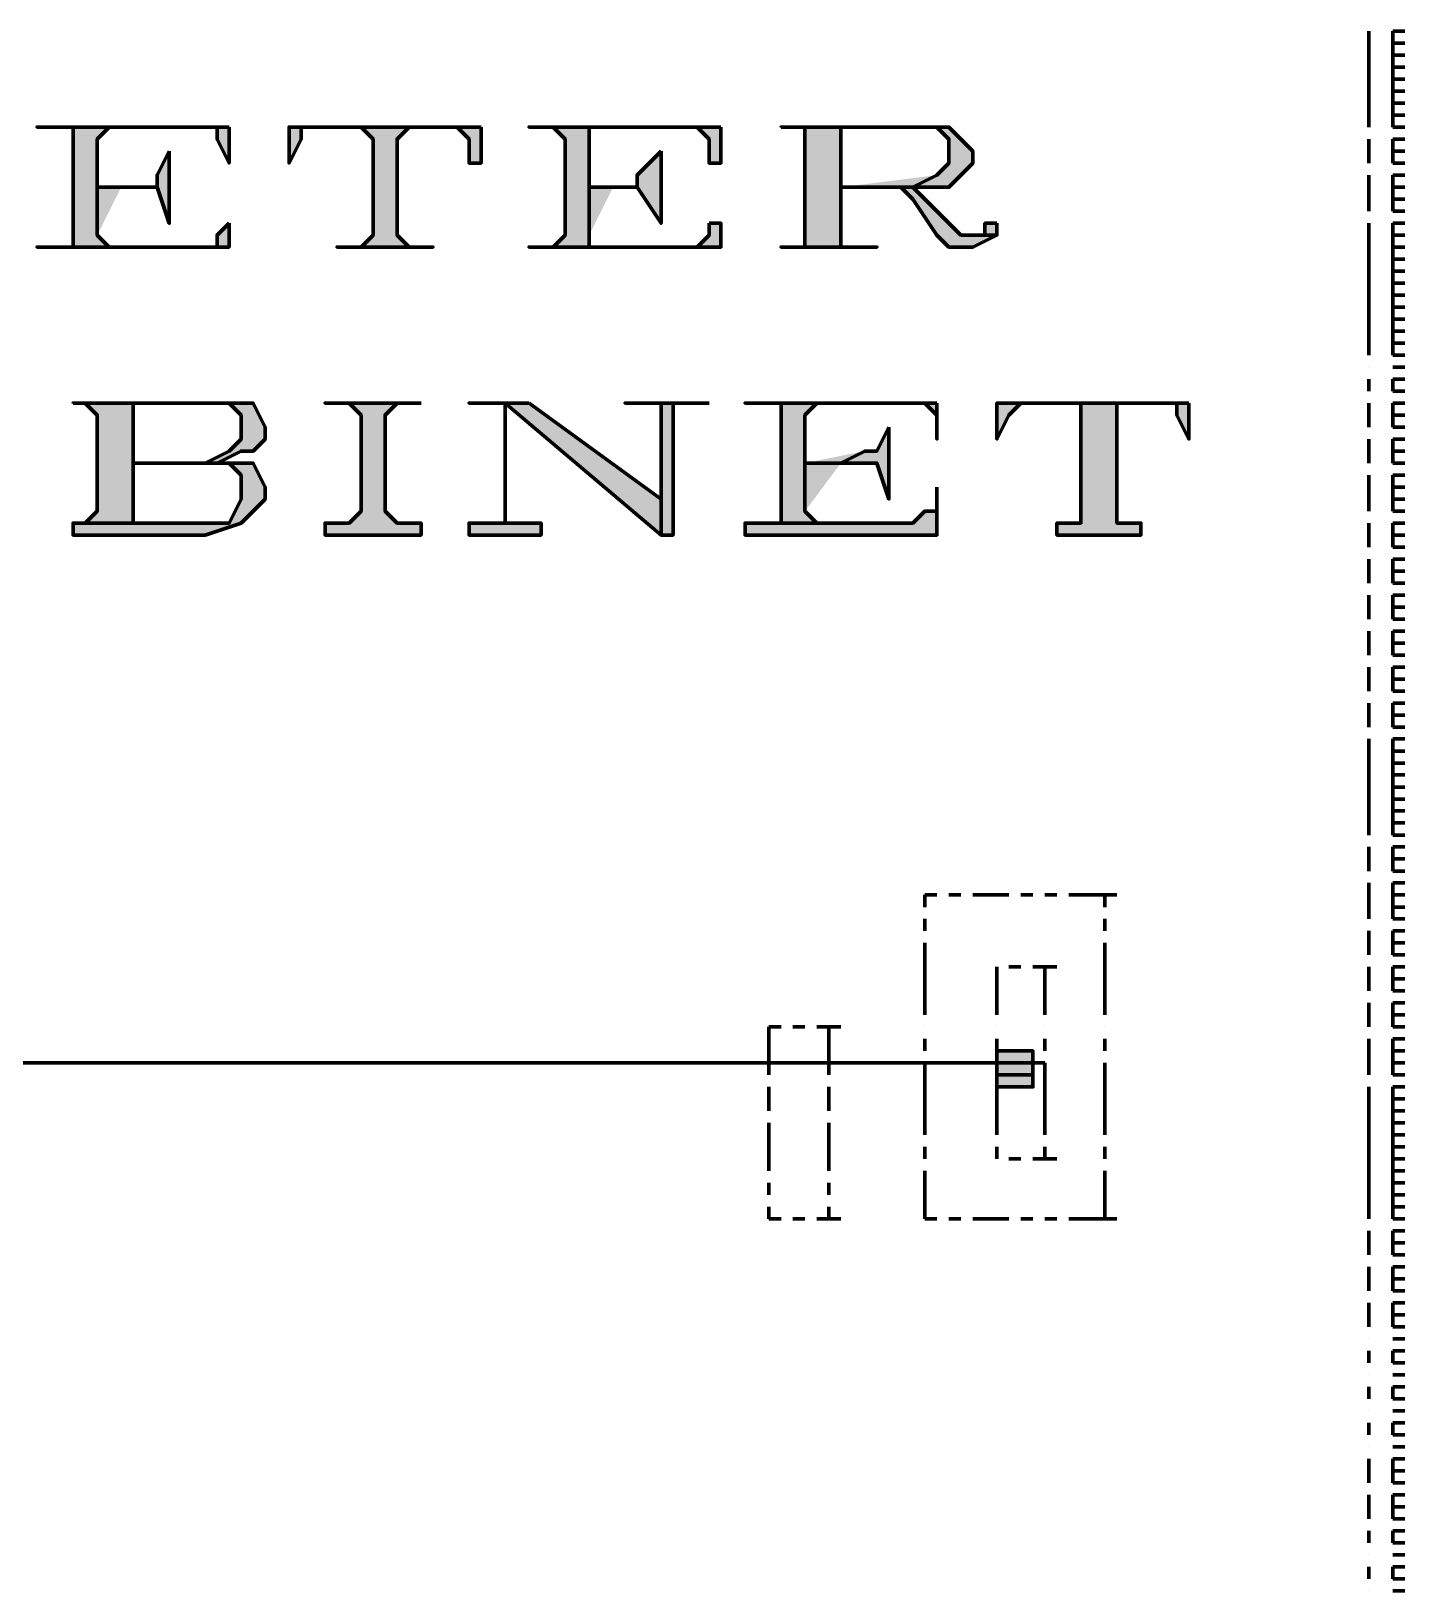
# Model space of a CAD drawing. Header units: inches. Extents: x 16 to 776, y 37 to 575.
# Drawn here: x 266.25 to 285.33, y 355.33 to 377 of the extents above; entities that cross this region are included whole.
import ezdxf

# ---------------------------------------------------------------- set-up
doc = ezdxf.new("R2010")
doc.units = ezdxf.units.IN
doc.header["$MEASUREMENT"] = 0
doc.layers.add('H', color=7, linetype='CONTINUOUS', lineweight=100)
doc.layers.add('P', color=250, linetype='CONTINUOUS', lineweight=100)

msp = doc.modelspace()

# ---------------------------------------------------------------- hatches: boundary and pattern name
at = {"layer": 'H', "linetype": 'Continuous'}
for points in [[(269, 375.667), (266.333, 375.667), (266.5, 375.667), (268.167, 375.667), (268.5, 375.667), (268.833, 375.667), (268.833, 375.5), (269, 375.167)], [(272.5, 375.667), (269.833, 375.667), (269.833, 375.167), (270, 375.5), (270, 375.667), (270.167, 375.667), (270.667, 375.667), (271.667, 375.667)], [(271.667, 375.667), (270.667, 375.667), (270.833, 375.667), (271, 375.5), (271, 374.167), (270.833, 374), (270.667, 374), (270.5, 374), (271.833, 374), (271.667, 374), (271.5, 374), (271.333, 374.167), (271.333, 375.5), (271.5, 375.667)], [(272.5, 375.667), (271.667, 375.667), (272, 375.667), (272.167, 375.667), (272.333, 375.5), (272.333, 375.167), (272.5, 375.167)], [(275.833, 375.667), (273.167, 375.667), (275, 375.667), (275.333, 375.667), (275.5, 375.667), (275.667, 375.5), (275.667, 375.167), (275.833, 375.167)], [(276.667, 375.667), (277, 375.667), (277, 375.5), (277, 374.167), (277, 374), (276.667, 374), (278, 374), (277.667, 374), (277.5, 374), (277.5, 374.167), (277.5, 374.833), (278, 374.833), (278.167, 374.833), (278.5, 374.833), (277.5, 374.833), (277.5, 375.5), (277.5, 375.667), (277.667, 375.667), (278.5, 375.667)], [(278.167, 374.833), (278, 374.833), (278.333, 374.833), (278.5, 374.667), (278.833, 374.167), (279, 374), (279.333, 374), (279.667, 374.167), (279.167, 374.167), (278.5, 374.833), (278.333, 374.833)], [(269, 374.333), (268.833, 374.167), (268.833, 374), (268.5, 374), (268.167, 374), (267.5, 374), (266.5, 374), (266.333, 374), (269, 374)], [(275.667, 374.333), (275.667, 374.167), (275.5, 374), (275.333, 374), (275, 374), (274.333, 374), (273.167, 374), (275.833, 374), (275.833, 374.333)], [(279.667, 374.333), (279.5, 374.333), (279.5, 374.167), (279.333, 374.167), (279.167, 374.167), (279.667, 374.167)], [(266.833, 371.833), (267, 371.833), (267.167, 371.667), (267.167, 370.333), (267, 370.167), (266.833, 370.167), (267.833, 370.167), (267.667, 370.167), (267.667, 370.333), (267.667, 371), (268.667, 371), (268.833, 371), (267.667, 371), (267.667, 371.667), (267.667, 371.833), (267.833, 371.833), (268.667, 371.833)], [(268.667, 371.833), (269, 371.833), (269.167, 371.667), (269.167, 371.333), (269, 371.167), (268.667, 371), (267.667, 371), (268.833, 371), (269.167, 371.167), (269.333, 371.167), (269.5, 371.333), (269.5, 371.5), (269.333, 371.833), (269.167, 371.833)], [(271.667, 371.833), (270.333, 371.833), (270.5, 371.833), (270.667, 371.833), (270.833, 371.667), (270.833, 370.333), (270.667, 370.167), (270.5, 370.167), (270.333, 370.167), (270.333, 370), (271.667, 370), (271.667, 370.167), (271.5, 370.167), (271.333, 370.167), (271.167, 370.333), (271.167, 371.667), (271.333, 371.833), (271.5, 371.833)], [(273.167, 371.833), (272.333, 371.833), (272.5, 371.833), (272.833, 371.833), (275, 370), (275, 370.5)], [(275.667, 371.833), (274.5, 371.833), (274.833, 371.833), (275, 371.833), (275, 370.5), (275, 370), (275.167, 370), (275.167, 371.833), (275.333, 371.833)], [(278.833, 371.833), (276.167, 371.833), (276.5, 371.833), (278, 371.833), (278.5, 371.833), (278.667, 371.833), (278.833, 371.667), (278.833, 371.333)], [(282.333, 371.833), (279.667, 371.833), (279.667, 371.333), (279.833, 371.667), (280, 371.833), (280.5, 371.833), (281.5, 371.833)], [(281.5, 371.833), (280.5, 371.833), (280.833, 371.833), (280.833, 371.667), (280.833, 370.333), (280.833, 370.167), (280.5, 370.167), (280.5, 370), (281.667, 370), (281.667, 370.167), (281.5, 370.167), (281.333, 370.167), (281.333, 370.333), (281.333, 371.667), (281.333, 371.833)], [(282.333, 371.833), (281.5, 371.833), (282, 371.833), (282.167, 371.833), (282.167, 371.667), (282.333, 371.333)], [(268.833, 371), (268.667, 371), (269, 371), (269.167, 370.833), (269.167, 370.5), (269, 370.167), (268.667, 370.167), (267.833, 370.167), (266.833, 370.167), (266.833, 370), (268.667, 370), (269.167, 370.167), (269.333, 370.333), (269.5, 370.5), (269.5, 370.667), (269.333, 371), (269.167, 371)], [(278.833, 370.667), (278.833, 370.333), (278.667, 370.333), (278.5, 370.167), (278, 370.167), (277.5, 370.167), (276.5, 370.167), (276.167, 370.167), (276.167, 370), (278.833, 370)], [(272.833, 370.167), (272.5, 370.167), (272.333, 370.167), (272.333, 370), (273.333, 370), (273.333, 370.167), (273.167, 370.167)], [(279.833, 362.833), (280, 362.833), (279.667, 362.833)], [(280, 362.833), (279.667, 362.833), (280.167, 362.833)], [(280.167, 362.833), (279.667, 362.833), (280.167, 362.667)], [(279.667, 362.833), (280.167, 362.667), (279.667, 362.667)], [(280.167, 362.667), (279.667, 362.667), (280.167, 362.5)], [(279.667, 362.667), (280.167, 362.5), (279.667, 362.5)], [(280.167, 362.5), (279.667, 362.5), (280.167, 362.333)], [(279.667, 362.5), (280.167, 362.333), (279.667, 362.333)], [(280.167, 362.333), (279.667, 362.333), (280, 362.333)], [(279.667, 362.333), (280, 362.333), (279.833, 362.333)]]:
    msp.add_hatch(color=0, dxfattribs=at).paths.add_polyline_path(points)
h = msp.add_hatch(color=0, dxfattribs=at)
edge = h.paths.add_edge_path()
edge.add_line((266.5, 375.667), (266.833, 375.667))
edge.add_line((266.833, 375.667), (266.833, 375.5))
edge.add_line((266.833, 375.5), (266.833, 374.167))
edge.add_line((266.833, 374.167), (266.833, 374))
edge.add_line((266.833, 374), (266.5, 374))
edge.add_line((266.5, 374), (267.5, 374))
edge.add_line((267.5, 374), (267.333, 374))
edge.add_line((267.333, 374), (267.167, 374.167))
edge.add_line((267.167, 374.167), (267.5, 374.833))
edge.add_line((267.5, 374.833), (267.167, 374.833))
edge.add_line((267.167, 374.833), (267.167, 375.5))
edge.add_line((267.167, 375.5), (267.333, 375.667))
edge.add_line((267.333, 375.667), (267.5, 375.667))
edge.add_line((267.5, 375.667), (268.167, 375.667))
h = msp.add_hatch(color=0, dxfattribs=at)
edge = h.paths.add_edge_path()
edge.add_line((273.167, 375.667), (273.5, 375.667))
edge.add_line((273.5, 375.667), (273.667, 375.5))
edge.add_line((273.667, 375.5), (273.667, 374.167))
edge.add_line((273.667, 374.167), (273.5, 374))
edge.add_line((273.5, 374), (273.167, 374))
edge.add_line((273.167, 374), (274.333, 374))
edge.add_line((274.333, 374), (274, 374))
edge.add_line((274, 374), (274, 374.167))
edge.add_line((274, 374.167), (274.333, 374.833))
edge.add_line((274.333, 374.833), (274, 374.833))
edge.add_line((274, 374.833), (274, 375.5))
edge.add_line((274, 375.5), (274, 375.667))
edge.add_line((274, 375.667), (274.333, 375.667))
edge.add_line((274.333, 375.667), (275, 375.667))
h = msp.add_hatch(color=0, dxfattribs=at)
edge = h.paths.add_edge_path()
edge.add_line((278.5, 375.667), (278.833, 375.667))
edge.add_line((278.833, 375.667), (279, 375.5))
edge.add_line((279, 375.5), (279, 375.167))
edge.add_line((279, 375.167), (278.833, 375))
edge.add_line((278.833, 375), (277.5, 374.833))
edge.add_line((277.5, 374.833), (278.5, 374.833))
edge.add_line((278.5, 374.833), (279, 374.833))
edge.add_line((279, 374.833), (279.167, 375))
edge.add_line((279.167, 375), (279.333, 375.167))
edge.add_line((279.333, 375.167), (279.333, 375.333))
edge.add_line((279.333, 375.333), (279.167, 375.5))
edge.add_line((279.167, 375.5), (279, 375.667))
h = msp.add_hatch(color=0, dxfattribs=at)
edge = h.paths.add_edge_path()
edge.add_line((268.167, 375.333), (268, 375))
edge.add_line((268, 375), (268, 374.833))
edge.add_line((268, 374.833), (267.167, 374.833))
edge.add_line((267.167, 374.833), (267.5, 374.833))
edge.add_line((267.5, 374.833), (268, 374.833))
edge.add_line((268, 374.833), (268.167, 374.333))
h = msp.add_hatch(color=0, dxfattribs=at)
edge = h.paths.add_edge_path()
edge.add_line((275, 375.333), (274.667, 375))
edge.add_line((274.667, 375), (274.667, 374.833))
edge.add_line((274.667, 374.833), (274, 374.833))
edge.add_line((274, 374.833), (274.333, 374.833))
edge.add_line((274.333, 374.833), (274.667, 374.833))
edge.add_line((274.667, 374.833), (275, 374.333))
h = msp.add_hatch(color=0, dxfattribs=at)
edge = h.paths.add_edge_path()
edge.add_line((276.5, 371.833), (276.667, 371.833))
edge.add_line((276.667, 371.833), (276.667, 371.667))
edge.add_line((276.667, 371.667), (276.667, 370.333))
edge.add_line((276.667, 370.333), (276.667, 370.167))
edge.add_line((276.667, 370.167), (276.5, 370.167))
edge.add_line((276.5, 370.167), (277.5, 370.167))
edge.add_line((277.5, 370.167), (277.167, 370.167))
edge.add_line((277.167, 370.167), (277, 370.333))
edge.add_line((277, 370.333), (277.5, 371))
edge.add_line((277.5, 371), (277, 371))
edge.add_line((277, 371), (277, 371.667))
edge.add_line((277, 371.667), (277.167, 371.833))
edge.add_line((277.167, 371.833), (277.5, 371.833))
edge.add_line((277.5, 371.833), (278, 371.833))
h = msp.add_hatch(color=0, dxfattribs=at)
edge = h.paths.add_edge_path()
edge.add_line((278.167, 371.5), (278, 371.167))
edge.add_line((278, 371.167), (277.833, 371.167))
edge.add_line((277.833, 371.167), (277, 371))
edge.add_line((277, 371), (277.5, 371))
edge.add_line((277.5, 371), (277.833, 371))
edge.add_line((277.833, 371), (278, 371))
edge.add_line((278, 371), (278.167, 370.5))

# ---------------------------------------------------------------- linework, layer by layer
at = {"layer": 'P', "color": 0, "linetype": 'Continuous'}
for points in [[(284.833, 377), (284.833, 377)], [(284.833, 377), (284.833, 377)], [(284.833, 377), (284.833, 377)], [(284.833, 377), (284.833, 376.833)], [(284.833, 376.833), (284.833, 376.833)], [(284.833, 376.833), (284.833, 376.667)], [(285.167, 377), (285.333, 377)], [(285.167, 377), (285.167, 377)], [(285.167, 377), (285.333, 377)], [(285.167, 377), (285.167, 376.833)], [(285.167, 376.833), (285.333, 376.833)], [(285.167, 376.833), (285.167, 376.667)], [(284.833, 376.667), (284.833, 376.667)], [(284.833, 376.667), (284.833, 376.5)], [(285.167, 376.667), (285.333, 376.667)], [(285.167, 376.667), (285.167, 376.5)], [(284.833, 376.5), (284.833, 376.5)], [(284.833, 376.5), (284.833, 376.5)], [(284.833, 376.5), (284.833, 376.333)], [(285.167, 376.5), (285.333, 376.5)], [(285.167, 376.5), (285.333, 376.5)], [(285.167, 376.5), (285.167, 376.333)], [(284.833, 376.333), (284.833, 376.333)], [(284.833, 376.333), (284.833, 376.167)], [(284.833, 376.167), (284.833, 376.167)], [(284.833, 376.167), (284.833, 376)], [(285.167, 376.333), (285.333, 376.333)], [(285.167, 376.333), (285.167, 376.167)], [(285.167, 376.167), (285.333, 376.167)], [(285.167, 376.167), (285.167, 376)], [(284.833, 376), (284.833, 376)], [(284.833, 376), (284.833, 376)], [(284.833, 376), (284.833, 375.833)], [(285.167, 376), (285.333, 376)], [(285.167, 376), (285.333, 376)], [(285.167, 376), (285.167, 375.833)], [(284.833, 375.833), (284.833, 375.833)], [(284.833, 375.833), (284.833, 375.667)], [(285.167, 375.833), (285.333, 375.833)], [(285.167, 375.833), (285.167, 375.667)], [(269, 375.667), (266.333, 375.667), (266.333, 375.667), (266.5, 375.667), (268.167, 375.667), (268.5, 375.667), (268.833, 375.667), (268.833, 375.5), (269, 375.167), (269, 375.167), (269, 375.667)], [(266.5, 375.667), (266.833, 375.667), (266.833, 375.5), (266.833, 374.167), (266.833, 374), (266.5, 374), (267.5, 374), (267.333, 374), (267.167, 374.167), (267.167, 374.833), (267.5, 374.833), (267.167, 374.833), (267.167, 375.5), (267.333, 375.667), (267.5, 375.667), (268.167, 375.667), (266.5, 375.667)], [(272.5, 375.667), (269.833, 375.667), (269.833, 375.167), (269.833, 375.167), (270, 375.5), (270, 375.667), (270.167, 375.667), (270.667, 375.667), (271.667, 375.667), (272.5, 375.667)], [(271.667, 375.667), (270.667, 375.667), (270.833, 375.667), (271, 375.5), (271, 374.167), (270.833, 374), (270.667, 374), (270.5, 374), (270.5, 374), (271.833, 374), (271.833, 374), (271.667, 374), (271.5, 374), (271.333, 374.167), (271.333, 375.5), (271.5, 375.667), (271.667, 375.667)], [(272.5, 375.667), (271.667, 375.667), (272, 375.667), (272.167, 375.667), (272.333, 375.5), (272.333, 375.167), (272.5, 375.167), (272.5, 375.667)], [(273.167, 375.667), (273.5, 375.667), (273.667, 375.5), (273.667, 374.167), (273.5, 374), (273.167, 374), (274.333, 374), (274, 374), (274, 374.167), (274, 374.833), (274.333, 374.833), (274, 374.833), (274, 375.5), (274, 375.667), (274.333, 375.667), (275, 375.667), (273.167, 375.667)], [(275.833, 375.667), (273.167, 375.667), (273.167, 375.667), (273.167, 375.667), (275, 375.667), (275.333, 375.667), (275.5, 375.667), (275.667, 375.5), (275.667, 375.167), (275.833, 375.167), (275.833, 375.667)], [(276.667, 375.667), (277, 375.667), (277, 375.5), (277, 374.167), (277, 374), (276.667, 374), (276.667, 374), (276.667, 374), (278, 374), (278, 374), (277.667, 374), (277.5, 374), (277.5, 374.167), (277.5, 374.833), (278, 374.833), (278.167, 374.833), (278.5, 374.833), (277.5, 374.833), (277.5, 375.5), (277.5, 375.667), (277.667, 375.667), (278.5, 375.667), (276.667, 375.667)], [(276.667, 375.667), (276.667, 375.667), (276.667, 375.667), (278.5, 375.667), (278.833, 375.667), (279, 375.5), (279, 375.167), (278.833, 375), (278.5, 374.833), (277.5, 374.833), (278.5, 374.833), (279, 374.833), (279.167, 375), (279.333, 375.167), (279.333, 375.333), (279.167, 375.5), (279, 375.667), (278.5, 375.667), (276.667, 375.667)], [(284.833, 375.667), (284.833, 375.667)], [(284.833, 375.667), (284.833, 375.667)], [(284.833, 375.667), (284.833, 375.667)], [(284.833, 375.5), (284.833, 375.5)], [(284.833, 375.5), (284.833, 375.333)], [(285.167, 375.667), (285.333, 375.667)], [(285.167, 375.667), (285.167, 375.667)], [(285.167, 375.667), (285.333, 375.667)], [(285.167, 375.5), (285.333, 375.5)], [(285.167, 375.5), (285.167, 375.333)], [(268.167, 375.333), (268, 375), (268, 374.833), (267.5, 374.833), (267.167, 374.833), (267.5, 374.833), (268, 374.833), (268, 374.833), (268.167, 374.333), (268.167, 375.333)], [(275, 375.333), (274.667, 375), (274.667, 374.833), (274.333, 374.833), (274, 374.833), (274.333, 374.833), (274.667, 374.833), (274.667, 374.833), (275, 374.333), (275, 375.333)], [(284.833, 375.333), (284.833, 375.333)], [(284.833, 375.333), (284.833, 375.167)], [(285.167, 375.333), (285.333, 375.333)], [(285.167, 375.333), (285.167, 375.167)], [(284.833, 375.167), (284.833, 375.167)], [(284.833, 375.167), (284.833, 375.167)], [(284.833, 375.167), (284.833, 375.167)], [(285.167, 375.167), (285.333, 375.167)], [(285.167, 375.167), (285.167, 375.167)], [(285.167, 375.167), (285.333, 375.167)], [(284.833, 375), (284.833, 375)], [(284.833, 375), (284.833, 374.833)], [(285.167, 375), (285.333, 375)], [(285.167, 375), (285.167, 374.833)], [(278.167, 374.833), (278, 374.833), (278.333, 374.833), (278.5, 374.667), (278.833, 374.167), (279, 374), (279.333, 374), (279.667, 374.167), (279.167, 374.167), (279.167, 374.167), (278.5, 374.833), (278.333, 374.833), (278.167, 374.833)], [(284.833, 374.833), (284.833, 374.833)], [(284.833, 374.833), (284.833, 374.833)], [(284.833, 374.833), (284.833, 374.833)], [(284.833, 374.833), (284.833, 374.667)], [(284.833, 374.667), (284.833, 374.667)], [(284.833, 374.667), (284.833, 374.5)], [(285.167, 374.833), (285.333, 374.833)], [(285.167, 374.833), (285.167, 374.833)], [(285.167, 374.833), (285.333, 374.833)], [(285.167, 374.833), (285.167, 374.667)], [(285.167, 374.667), (285.333, 374.667)], [(285.167, 374.667), (285.167, 374.5)], [(284.833, 374.5), (284.833, 374.5)], [(285.167, 374.5), (285.333, 374.5)], [(269, 374.333), (268.833, 374.167), (268.833, 374), (268.5, 374), (268.167, 374), (267.5, 374), (266.5, 374), (266.333, 374), (266.333, 374), (269, 374), (269, 374.333), (269, 374.333)], [(275.667, 374.333), (275.667, 374.167), (275.5, 374), (275.333, 374), (275, 374), (274.333, 374), (273.167, 374), (273.167, 374), (273.167, 374), (275.833, 374), (275.833, 374.333), (275.667, 374.333)], [(279.667, 374.333), (279.5, 374.333), (279.5, 374.167), (279.333, 374.167), (279.167, 374.167), (279.667, 374.167), (279.667, 374.333)], [(284.833, 374.333), (284.833, 374.333)], [(284.833, 374.333), (284.833, 374.333)], [(284.833, 374.333), (284.833, 374.333)], [(284.833, 374.333), (284.833, 374.167)], [(285.167, 374.333), (285.333, 374.333)], [(285.167, 374.333), (285.167, 374.333)], [(285.167, 374.333), (285.333, 374.333)], [(285.167, 374.333), (285.167, 374.167)], [(284.833, 374.167), (284.833, 374.167)], [(284.833, 374.167), (284.833, 374)], [(284.833, 374), (284.833, 374)], [(284.833, 374), (284.833, 374)], [(284.833, 374), (284.833, 373.833)], [(285.167, 374.167), (285.333, 374.167)], [(285.167, 374.167), (285.167, 374)], [(285.167, 374), (285.333, 374)], [(285.167, 374), (285.333, 374)], [(285.167, 374), (285.167, 373.833)], [(284.833, 373.833), (284.833, 373.833)], [(284.833, 373.833), (284.833, 373.667)], [(285.167, 373.833), (285.333, 373.833)], [(285.167, 373.833), (285.167, 373.667)], [(284.833, 373.667), (284.833, 373.667)], [(284.833, 373.667), (284.833, 373.5)], [(285.167, 373.667), (285.333, 373.667)], [(285.167, 373.667), (285.167, 373.5)], [(284.833, 373.5), (284.833, 373.5)], [(284.833, 373.5), (284.833, 373.5)], [(284.833, 373.5), (284.833, 373.333)], [(284.833, 373.333), (284.833, 373.333)], [(284.833, 373.333), (284.833, 373.167)], [(285.167, 373.5), (285.333, 373.5)], [(285.167, 373.5), (285.333, 373.5)], [(285.167, 373.5), (285.167, 373.333)], [(285.167, 373.333), (285.333, 373.333)], [(285.167, 373.333), (285.167, 373.167)], [(284.833, 373.167), (284.833, 373.167)], [(284.833, 373.167), (284.833, 373)], [(285.167, 373.167), (285.333, 373.167)], [(285.167, 373.167), (285.167, 373)], [(284.833, 373), (284.833, 373)], [(284.833, 373), (284.833, 373)], [(284.833, 373), (284.833, 372.833)], [(285.167, 373), (285.333, 373)], [(285.167, 373), (285.333, 373)], [(285.167, 373), (285.167, 372.833)], [(284.833, 372.833), (284.833, 372.833)], [(284.833, 372.833), (284.833, 372.667)], [(285.167, 372.833), (285.333, 372.833)], [(285.167, 372.833), (285.167, 372.667)], [(284.833, 372.667), (284.833, 372.667)], [(284.833, 372.667), (284.833, 372.667)], [(284.833, 372.667), (284.833, 372.667)], [(284.833, 372.667), (284.833, 372.5)], [(284.833, 372.5), (284.833, 372.5)], [(285.167, 372.667), (285.333, 372.667)], [(285.167, 372.667), (285.167, 372.667)], [(285.167, 372.667), (285.333, 372.667)], [(285.167, 372.667), (285.167, 372.5)], [(285.167, 372.5), (285.333, 372.5)], [(284.833, 372.333), (284.833, 372.333)], [(284.833, 372.333), (284.833, 372.333)], [(285.167, 372.333), (285.333, 372.333)], [(285.167, 372.333), (285.333, 372.333)], [(284.833, 372.167), (284.833, 372.167)], [(284.833, 372.167), (284.833, 372.167)], [(284.833, 372.167), (284.833, 372.167)], [(284.833, 372.167), (284.833, 372)], [(285.167, 372.167), (285.333, 372.167)], [(285.167, 372.167), (285.167, 372.167)], [(285.167, 372.167), (285.333, 372.167)], [(285.167, 372.167), (285.167, 372)], [(266.833, 371.833), (267, 371.833), (267.167, 371.667), (267.167, 370.333), (267, 370.167), (266.833, 370.167), (267.833, 370.167), (267.667, 370.167), (267.667, 370.333), (267.667, 371), (268.667, 371), (268.833, 371), (267.667, 371), (267.667, 371.667), (267.667, 371.833), (267.833, 371.833), (268.667, 371.833), (266.833, 371.833)], [(266.833, 371.833), (266.833, 371.833), (266.833, 371.833), (268.667, 371.833), (269, 371.833), (269.167, 371.667), (269.167, 371.333), (269, 371.167), (268.667, 371), (267.667, 371), (268.833, 371), (269.167, 371.167), (269.333, 371.167), (269.5, 371.333), (269.5, 371.5), (269.333, 371.833), (269.167, 371.833), (268.667, 371.833), (266.833, 371.833)], [(271.667, 371.833), (270.333, 371.833), (270.333, 371.833), (270.5, 371.833), (270.667, 371.833), (270.833, 371.667), (270.833, 370.333), (270.667, 370.167), (270.5, 370.167), (270.333, 370.167), (270.333, 370), (271.667, 370), (271.667, 370.167), (271.5, 370.167), (271.333, 370.167), (271.167, 370.333), (271.167, 371.667), (271.333, 371.833), (271.5, 371.833), (271.667, 371.833)], [(272.5, 371.833), (272.833, 371.833), (272.833, 370.167), (272.5, 370.167), (272.333, 370.167), (272.333, 370), (273.333, 370), (273.333, 370.167), (273.167, 370.167), (272.833, 370.167), (272.833, 371.833), (272.5, 371.833)], [(273.167, 371.833), (272.333, 371.833), (272.333, 371.833), (272.5, 371.833), (272.833, 371.833), (275, 370), (275, 370.5), (273.167, 371.833)], [(275.667, 371.833), (274.5, 371.833), (274.5, 371.833), (274.833, 371.833), (275, 371.833), (275, 370.5), (275, 370), (275.167, 370), (275.167, 371.833), (275.333, 371.833), (275.667, 371.833)], [(278.833, 371.833), (276.167, 371.833), (276.167, 371.833), (276.5, 371.833), (278, 371.833), (278.5, 371.833), (278.667, 371.833), (278.833, 371.667), (278.833, 371.333), (278.833, 371.333), (278.833, 371.833)], [(276.5, 371.833), (276.667, 371.833), (276.667, 371.667), (276.667, 370.333), (276.667, 370.167), (276.5, 370.167), (277.5, 370.167), (277.167, 370.167), (277, 370.333), (277, 371), (277.5, 371), (277, 371), (277, 371.667), (277.167, 371.833), (277.5, 371.833), (278, 371.833), (276.5, 371.833)], [(282.333, 371.833), (279.667, 371.833), (279.667, 371.333), (279.667, 371.333), (279.833, 371.667), (280, 371.833), (280, 371.833), (280.5, 371.833), (281.5, 371.833), (282.333, 371.833)], [(281.5, 371.833), (280.5, 371.833), (280.833, 371.833), (280.833, 371.667), (280.833, 370.333), (280.833, 370.167), (280.5, 370.167), (280.5, 370.167), (280.5, 370), (281.667, 370), (281.667, 370.167), (281.5, 370.167), (281.333, 370.167), (281.333, 370.333), (281.333, 371.667), (281.333, 371.833), (281.5, 371.833)], [(282.333, 371.833), (281.5, 371.833), (282, 371.833), (282.167, 371.833), (282.167, 371.667), (282.333, 371.333), (282.333, 371.333), (282.333, 371.833)], [(284.833, 372), (284.833, 372)], [(284.833, 371.833), (284.833, 371.833)], [(284.833, 371.833), (284.833, 371.833)], [(284.833, 371.833), (284.833, 371.833)], [(284.833, 371.833), (284.833, 371.667)], [(285.167, 372), (285.333, 372)], [(285.167, 371.833), (285.333, 371.833)], [(285.167, 371.833), (285.333, 371.833)], [(285.167, 371.833), (285.333, 371.833)], [(285.167, 371.833), (285.167, 371.667)], [(284.833, 371.667), (284.833, 371.667)], [(284.833, 371.667), (284.833, 371.5)], [(285.167, 371.667), (285.333, 371.667)], [(285.167, 371.667), (285.167, 371.5)], [(278.167, 371.5), (278, 371.167), (277.833, 371.167), (277.5, 371), (277, 371), (277.5, 371), (277.833, 371), (278, 371), (278.167, 370.5), (278.167, 371.5)], [(284.833, 371.5), (284.833, 371.5)], [(285.167, 371.5), (285.333, 371.5)], [(284.833, 371.333), (284.833, 371.333)], [(284.833, 371.333), (284.833, 371.333)], [(284.833, 371.333), (284.833, 371.333)], [(284.833, 371.333), (284.833, 371.167)], [(284.833, 371.167), (284.833, 371.167)], [(284.833, 371.167), (284.833, 371)], [(285.167, 371.333), (285.333, 371.333)], [(285.167, 371.333), (285.333, 371.333)], [(285.167, 371.333), (285.333, 371.333)], [(285.167, 371.333), (285.167, 371.167)], [(285.167, 371.167), (285.333, 371.167)], [(285.167, 371.167), (285.167, 371)], [(268.833, 371), (268.667, 371), (269, 371), (269.167, 370.833), (269.167, 370.5), (269, 370.167), (268.667, 370.167), (267.833, 370.167), (266.833, 370.167), (266.833, 370.167), (266.833, 370), (268.667, 370), (269.167, 370.167), (269.333, 370.333), (269.5, 370.5), (269.5, 370.667), (269.333, 371), (269.167, 371), (268.833, 371)], [(284.833, 371), (284.833, 371)], [(284.833, 371), (284.833, 371)], [(284.833, 371), (284.833, 371)], [(285.167, 371), (285.333, 371)], [(285.167, 371), (285.333, 371)], [(285.167, 371), (285.333, 371)], [(284.833, 370.833), (284.833, 370.833)], [(284.833, 370.833), (284.833, 370.667)], [(285.167, 370.833), (285.333, 370.833)], [(285.167, 370.833), (285.167, 370.667)], [(278.833, 370.667), (278.833, 370.333), (278.667, 370.333), (278.5, 370.167), (278, 370.167), (277.5, 370.167), (276.5, 370.167), (276.167, 370.167), (276.167, 370), (278.833, 370), (278.833, 370.667)], [(284.833, 370.667), (284.833, 370.667)], [(284.833, 370.667), (284.833, 370.5)], [(285.167, 370.667), (285.333, 370.667)], [(285.167, 370.667), (285.167, 370.5)], [(284.833, 370.5), (284.833, 370.5)], [(284.833, 370.5), (284.833, 370.5)], [(284.833, 370.5), (284.833, 370.5)], [(284.833, 370.5), (284.833, 370.333)], [(284.833, 370.333), (284.833, 370.333)], [(285.167, 370.5), (285.333, 370.5)], [(285.167, 370.5), (285.167, 370.5)], [(285.167, 370.5), (285.333, 370.5)], [(285.167, 370.5), (285.167, 370.333)], [(285.167, 370.333), (285.333, 370.333)], [(284.833, 370.167), (284.833, 370.167)], [(284.833, 370.167), (284.833, 370)], [(285.167, 370.167), (285.333, 370.167)], [(285.167, 370.167), (285.167, 370)], [(284.833, 370), (284.833, 370)], [(284.833, 370), (284.833, 370)], [(284.833, 370), (284.833, 370)], [(284.833, 370), (284.833, 369.833)], [(285.167, 370), (285.333, 370)], [(285.167, 370), (285.167, 370)], [(285.167, 370), (285.333, 370)], [(285.167, 370), (285.167, 369.833)], [(284.833, 369.833), (284.833, 369.833)], [(284.833, 369.667), (284.833, 369.667)], [(284.833, 369.667), (284.833, 369.667)], [(284.833, 369.667), (284.833, 369.667)], [(284.833, 369.667), (284.833, 369.5)], [(285.167, 369.833), (285.333, 369.833)], [(285.167, 369.667), (285.333, 369.667)], [(285.167, 369.667), (285.167, 369.667)], [(285.167, 369.667), (285.333, 369.667)], [(285.167, 369.667), (285.167, 369.5)], [(284.833, 369.5), (284.833, 369.5)], [(284.833, 369.5), (284.833, 369.333)], [(285.167, 369.5), (285.333, 369.5)], [(285.167, 369.5), (285.167, 369.333)], [(284.833, 369.333), (284.833, 369.333)], [(285.167, 369.333), (285.333, 369.333)], [(284.833, 369.167), (284.833, 369.167)], [(284.833, 369.167), (284.833, 369.167)], [(284.833, 369.167), (284.833, 369.167)], [(284.833, 369.167), (284.833, 369)], [(284.833, 369), (284.833, 369)], [(284.833, 369), (284.833, 368.833)], [(285.167, 369.167), (285.333, 369.167)], [(285.167, 369.167), (285.167, 369.167)], [(285.167, 369.167), (285.333, 369.167)], [(285.167, 369.167), (285.167, 369)], [(285.167, 369), (285.333, 369)], [(285.167, 369), (285.167, 368.833)], [(284.833, 368.833), (284.833, 368.833)], [(284.833, 368.833), (284.833, 368.833)], [(284.833, 368.833), (284.833, 368.833)], [(285.167, 368.833), (285.333, 368.833)], [(285.167, 368.833), (285.333, 368.833)], [(285.167, 368.833), (285.333, 368.833)], [(284.833, 368.667), (284.833, 368.667)], [(284.833, 368.667), (284.833, 368.5)], [(285.167, 368.667), (285.333, 368.667)], [(285.167, 368.667), (285.167, 368.5)], [(284.833, 368.5), (284.833, 368.5)], [(284.833, 368.5), (284.833, 368.333)], [(285.167, 368.5), (285.333, 368.5)], [(285.167, 368.5), (285.167, 368.333)], [(284.833, 368.333), (284.833, 368.333)], [(284.833, 368.333), (284.833, 368.333)], [(284.833, 368.333), (284.833, 368.333)], [(284.833, 368.167), (284.833, 368.167)], [(284.833, 368.167), (284.833, 368)], [(285.167, 368.333), (285.333, 368.333)], [(285.167, 368.333), (285.167, 368.333)], [(285.167, 368.333), (285.333, 368.333)], [(285.167, 368.167), (285.333, 368.167)], [(285.167, 368.167), (285.167, 368)], [(284.833, 368), (284.833, 368)], [(284.833, 368), (284.833, 368)], [(284.833, 368), (284.833, 368)], [(284.833, 368), (284.833, 367.833)], [(285.167, 368), (285.333, 368)], [(285.167, 368), (285.167, 368)], [(285.167, 368), (285.333, 368)], [(285.167, 368), (285.167, 367.833)], [(284.833, 367.833), (284.833, 367.833)], [(285.167, 367.833), (285.333, 367.833)], [(284.833, 367.667), (284.833, 367.667)], [(284.833, 367.667), (284.833, 367.5)], [(284.833, 367.5), (284.833, 367.5)], [(284.833, 367.5), (284.833, 367.5)], [(284.833, 367.5), (284.833, 367.5)], [(284.833, 367.5), (284.833, 367.333)], [(285.167, 367.667), (285.333, 367.667)], [(285.167, 367.667), (285.167, 367.5)], [(285.167, 367.5), (285.333, 367.5)], [(285.167, 367.5), (285.167, 367.5)], [(285.167, 367.5), (285.333, 367.5)], [(285.167, 367.5), (285.167, 367.333)], [(284.833, 367.333), (284.833, 367.333)], [(285.167, 367.333), (285.333, 367.333)], [(284.833, 367.167), (284.833, 367.167)], [(284.833, 367.167), (284.833, 367)], [(285.167, 367.167), (285.333, 367.167)], [(285.167, 367.167), (285.167, 367)], [(284.833, 367), (284.833, 367)], [(284.833, 367), (284.833, 367)], [(284.833, 367), (284.833, 367)], [(284.833, 367), (284.833, 366.833)], [(284.833, 366.833), (284.833, 366.833)], [(284.833, 366.833), (284.833, 366.667)], [(285.167, 367), (285.333, 367)], [(285.167, 367), (285.167, 367)], [(285.167, 367), (285.333, 367)], [(285.167, 367), (285.167, 366.833)], [(285.167, 366.833), (285.333, 366.833)], [(285.167, 366.833), (285.167, 366.667)], [(284.833, 366.667), (284.833, 366.667)], [(284.833, 366.667), (284.833, 366.667)], [(284.833, 366.667), (284.833, 366.5)], [(285.167, 366.667), (285.333, 366.667)], [(285.167, 366.667), (285.333, 366.667)], [(285.167, 366.667), (285.167, 366.5)], [(284.833, 366.5), (284.833, 366.5)], [(284.833, 366.5), (284.833, 366.333)], [(285.167, 366.5), (285.333, 366.5)], [(285.167, 366.5), (285.167, 366.333)], [(284.833, 366.333), (284.833, 366.333)], [(284.833, 366.333), (284.833, 366.167)], [(285.167, 366.333), (285.333, 366.333)], [(285.167, 366.333), (285.167, 366.167)], [(284.833, 366.167), (284.833, 366.167)], [(284.833, 366.167), (284.833, 366.167)], [(284.833, 366.167), (284.833, 366)], [(284.833, 366), (284.833, 366)], [(284.833, 366), (284.833, 365.833)], [(285.167, 366.167), (285.333, 366.167)], [(285.167, 366.167), (285.333, 366.167)], [(285.167, 366.167), (285.167, 366)], [(285.167, 366), (285.333, 366)], [(285.167, 366), (285.167, 365.833)], [(284.833, 365.833), (284.833, 365.833)], [(284.833, 365.833), (284.833, 365.833)], [(284.833, 365.833), (284.833, 365.833)], [(285.167, 365.833), (285.333, 365.833)], [(285.167, 365.833), (285.167, 365.833)], [(285.167, 365.833), (285.333, 365.833)], [(284.833, 365.667), (284.833, 365.667)], [(284.833, 365.667), (284.833, 365.5)], [(285.167, 365.667), (285.333, 365.667)], [(285.167, 365.667), (285.167, 365.5)], [(284.833, 365.5), (284.833, 365.5)], [(284.833, 365.5), (284.833, 365.333)], [(284.833, 365.333), (284.833, 365.333)], [(284.833, 365.333), (284.833, 365.333)], [(284.833, 365.333), (284.833, 365.333)], [(285.167, 365.5), (285.333, 365.5)], [(285.167, 365.5), (285.167, 365.333)], [(285.167, 365.333), (285.333, 365.333)], [(285.167, 365.333), (285.167, 365.333)], [(285.167, 365.333), (285.333, 365.333)], [(284.833, 365.167), (284.833, 365.167)], [(284.833, 365.167), (284.833, 365)], [(285.167, 365.167), (285.333, 365.167)], [(285.167, 365.167), (285.167, 365)], [(278.667, 365), (278.833, 365)], [(278.667, 364.833), (278.667, 365)], [(278.667, 365), (278.833, 365)], [(279, 365), (279.167, 365)], [(279.333, 365), (279.667, 365)], [(279.667, 365), (279.833, 365)], [(280, 365), (280.167, 365)], [(280.333, 365), (280.5, 365)], [(280.667, 365), (281, 365)], [(281, 365), (281.167, 365)], [(281.167, 365), (281.167, 364.833)], [(281.167, 365), (281.333, 365)], [(284.833, 365), (284.833, 365)], [(284.833, 365), (284.833, 365)], [(284.833, 365), (284.833, 365)], [(284.833, 365), (284.833, 364.833)], [(285.167, 365), (285.333, 365)], [(285.167, 365), (285.167, 365)], [(285.167, 365), (285.333, 365)], [(285.167, 365), (285.167, 364.833)], [(278.667, 364.5), (278.667, 364.667)], [(281.167, 364.667), (281.167, 364.5)], [(284.833, 364.833), (284.833, 364.833)], [(284.833, 364.833), (284.833, 364.667)], [(284.833, 364.667), (284.833, 364.667)], [(285.167, 364.833), (285.333, 364.833)], [(285.167, 364.833), (285.167, 364.667)], [(285.167, 364.667), (285.333, 364.667)], [(284.833, 364.5), (284.833, 364.5)], [(284.833, 364.5), (284.833, 364.5)], [(284.833, 364.5), (284.833, 364.5)], [(284.833, 364.5), (284.833, 364.333)], [(285.167, 364.5), (285.333, 364.5)], [(285.167, 364.5), (285.333, 364.5)], [(285.167, 364.5), (285.333, 364.5)], [(285.167, 364.5), (285.167, 364.333)], [(278.667, 364), (278.667, 364.333)], [(281.167, 364.333), (281.167, 364)], [(284.833, 364.333), (284.833, 364.333)], [(284.833, 364.333), (284.833, 364.167)], [(285.167, 364.333), (285.333, 364.333)], [(285.167, 364.333), (285.167, 364.167)], [(284.833, 364.167), (284.833, 364.167)], [(285.167, 364.167), (285.333, 364.167)], [(278.667, 363.667), (278.667, 364)], [(279.667, 364), (279.667, 364)], [(279.667, 363.667), (279.667, 364)], [(279.667, 364), (279.667, 364)], [(279.833, 364), (280, 364)], [(280.167, 364), (280.333, 364)], [(280.333, 364), (280.333, 363.667)], [(280.333, 364), (280.5, 364)], [(281.167, 364), (281.167, 363.667)], [(284.833, 364), (284.833, 364)], [(284.833, 364), (284.833, 364)], [(284.833, 364), (284.833, 364)], [(284.833, 364), (284.833, 363.833)], [(284.833, 363.833), (284.833, 363.833)], [(284.833, 363.833), (284.833, 363.667)], [(285.167, 364), (285.333, 364)], [(285.167, 364), (285.333, 364)], [(285.167, 364), (285.333, 364)], [(285.167, 364), (285.167, 363.833)], [(285.167, 363.833), (285.333, 363.833)], [(285.167, 363.833), (285.167, 363.667)], [(278.667, 363.333), (278.667, 363.667)], [(279.667, 363.333), (279.667, 363.667)], [(280.333, 363.667), (280.333, 363.333)], [(281.167, 363.667), (281.167, 363.333)], [(284.833, 363.667), (284.833, 363.667)], [(284.833, 363.667), (284.833, 363.667)], [(284.833, 363.667), (284.833, 363.667)], [(285.167, 363.667), (285.333, 363.667)], [(285.167, 363.667), (285.333, 363.667)], [(285.167, 363.667), (285.333, 363.667)], [(284.833, 363.5), (284.833, 363.5)], [(284.833, 363.5), (284.833, 363.333)], [(285.167, 363.5), (285.333, 363.5)], [(285.167, 363.5), (285.167, 363.333)], [(276.5, 363.167), (276.667, 363.167)], [(276.5, 362.833), (276.5, 363.167)], [(276.5, 363.167), (276.667, 363.167)], [(276.833, 363.167), (277, 363.167)], [(277.167, 363.167), (277.333, 363.167)], [(277.333, 363.167), (277.333, 362.833)], [(277.333, 363.167), (277.5, 363.167)], [(278.667, 363.167), (278.667, 363.167)], [(279.667, 363.167), (279.667, 363.167)], [(280.333, 363.167), (280.333, 363.167)], [(281.167, 363.167), (281.167, 363.167)], [(284.833, 363.333), (284.833, 363.333)], [(284.833, 363.333), (284.833, 363.167)], [(284.833, 363.167), (284.833, 363.167)], [(284.833, 363.167), (284.833, 363.167)], [(284.833, 363.167), (284.833, 363.167)], [(285.167, 363.333), (285.333, 363.333)], [(285.167, 363.333), (285.167, 363.167)], [(285.167, 363.167), (285.333, 363.167)], [(285.167, 363.167), (285.333, 363.167)], [(285.167, 363.167), (285.333, 363.167)], [(278.667, 362.833), (278.667, 363)], [(279.667, 362.833), (279.667, 363)], [(280.333, 363), (280.333, 362.833)], [(281.167, 363), (281.167, 362.833)], [(284.833, 363), (284.833, 363)], [(284.833, 363), (284.833, 362.833)], [(285.167, 363), (285.333, 363)], [(285.167, 363), (285.167, 362.833)], [(276.5, 362.5), (276.5, 362.833)], [(277.333, 362.833), (277.333, 362.5)], [(280, 362.833), (279.833, 362.833), (279.667, 362.833), (280, 362.833), (280, 362.833)], [(280, 362.833), (279.667, 362.833), (279.667, 362.833), (280.167, 362.833), (280, 362.833)], [(280.167, 362.833), (279.667, 362.833), (279.667, 362.833), (280.167, 362.833), (280.167, 362.833)], [(280.167, 362.833), (279.667, 362.833), (279.667, 362.667), (280.167, 362.667), (280.167, 362.833)], [(279.667, 362.833), (279.667, 362.667), (279.667, 362.667), (279.667, 362.5)], [(280, 362.833), (280, 362.833), (279.833, 362.833), (280, 362.833)], [(280, 362.833), (279.833, 362.833), (279.833, 362.833), (280, 362.833), (280, 362.833)], [(280, 362.833), (279.833, 362.833), (279.833, 362.833), (280, 362.833), (280, 362.833)], [(280, 362.833), (280, 362.833), (279.833, 362.833)], [(280.167, 362.667), (280.167, 362.833), (280, 362.833)], [(284.833, 362.833), (284.833, 362.833)], [(284.833, 362.833), (284.833, 362.833)], [(284.833, 362.833), (284.833, 362.833)], [(284.833, 362.833), (284.833, 362.667)], [(285.167, 362.833), (285.333, 362.833)], [(285.167, 362.833), (285.167, 362.833)], [(285.167, 362.833), (285.333, 362.833)], [(285.167, 362.833), (285.167, 362.667)], [(242.667, 362.667), (280, 362.667)], [(278.667, 362.333), (278.667, 362.667)], [(280.167, 362.667), (279.667, 362.667), (279.667, 362.667), (280.167, 362.667), (280.167, 362.667)], [(280.167, 362.667), (279.667, 362.667), (279.667, 362.5), (280.167, 362.5), (280.167, 362.667)], [(279.667, 362.333), (279.667, 362.667)], [(280.167, 362.5), (279.667, 362.5), (279.667, 362.5), (280.167, 362.5), (280.167, 362.5)], [(280.167, 362.5), (279.667, 362.5), (279.667, 362.333), (280.167, 362.333), (280.167, 362.5)], [(280, 362.333), (280.167, 362.333), (280.167, 362.5)], [(280.167, 362.667), (280.333, 362.667)], [(280.333, 362.667), (280.333, 362.333)], [(281.167, 362.667), (281.167, 362.333)], [(284.833, 362.667), (284.833, 362.667)], [(284.833, 362.667), (284.833, 362.5)], [(284.833, 362.5), (284.833, 362.5)], [(285.167, 362.667), (285.333, 362.667)], [(285.167, 362.667), (285.167, 362.5)], [(285.167, 362.5), (285.333, 362.5)], [(276.5, 362.167), (276.5, 362.333)], [(277.333, 362.333), (277.333, 362.167)], [(278.667, 362), (278.667, 362.333)], [(280.167, 362.333), (279.667, 362.333), (279.667, 362.333), (280, 362.333), (280.167, 362.333)], [(280, 362.333), (279.667, 362.333), (279.833, 362.333), (280, 362.333), (280, 362.333)], [(279.667, 362.333), (279.833, 362.333), (280, 362.333)], [(279.667, 362), (279.667, 362.333)], [(280, 362.333), (279.833, 362.333), (279.833, 362.333), (280, 362.333), (280, 362.333)], [(279.833, 362.333), (279.833, 362.333), (280, 362.333), (280, 362.333), (279.833, 362.333)], [(279.833, 362.333), (280, 362.333), (280, 362.333), (279.833, 362.333)], [(280.333, 362.333), (280.333, 362)], [(281.167, 362.333), (281.167, 362)], [(284.833, 362.333), (284.833, 362.333)], [(284.833, 362.333), (284.833, 362.333)], [(284.833, 362.333), (284.833, 362.333)], [(284.833, 362.333), (284.833, 362.167)], [(285.167, 362.333), (285.333, 362.333)], [(285.167, 362.333), (285.167, 362.333)], [(285.167, 362.333), (285.333, 362.333)], [(285.167, 362.333), (285.167, 362.167)], [(276.5, 362), (276.5, 362.167)], [(277.333, 362.167), (277.333, 362)], [(284.833, 362.167), (284.833, 362.167)], [(284.833, 362.167), (284.833, 362)], [(285.167, 362.167), (285.333, 362.167)], [(285.167, 362.167), (285.167, 362)], [(278.667, 361.667), (278.667, 362)], [(279.667, 361.667), (279.667, 362)], [(280.333, 362), (280.333, 361.667)], [(281.167, 362), (281.167, 361.667)], [(284.833, 362), (284.833, 362)], [(284.833, 362), (284.833, 362)], [(284.833, 362), (284.833, 361.833)], [(285.167, 362), (285.333, 362)], [(285.167, 362), (285.333, 362)], [(285.167, 362), (285.167, 361.833)], [(276.5, 361.5), (276.5, 361.833)], [(277.333, 361.833), (277.333, 361.5)], [(284.833, 361.833), (284.833, 361.833)], [(284.833, 361.833), (284.833, 361.667)], [(284.833, 361.667), (284.833, 361.667)], [(284.833, 361.667), (284.833, 361.5)], [(285.167, 361.833), (285.333, 361.833)], [(285.167, 361.833), (285.167, 361.667)], [(285.167, 361.667), (285.333, 361.667)], [(285.167, 361.667), (285.167, 361.5)], [(276.5, 361.167), (276.5, 361.5)], [(277.333, 361.5), (277.333, 361.167)], [(278.667, 361.333), (278.667, 361.5)], [(279.667, 361.333), (279.667, 361.5)], [(280.333, 361.5), (280.333, 361.333)], [(281.167, 361.5), (281.167, 361.333)], [(284.833, 361.5), (284.833, 361.5)], [(284.833, 361.5), (284.833, 361.5)], [(284.833, 361.5), (284.833, 361.333)], [(285.167, 361.5), (285.333, 361.5)], [(285.167, 361.5), (285.333, 361.5)], [(285.167, 361.5), (285.167, 361.333)], [(279.667, 361.333), (279.667, 361.333)], [(279.667, 361.333), (279.667, 361.333)], [(280, 361.333), (279.833, 361.333)], [(280.333, 361.333), (280.167, 361.333)], [(280.333, 361.333), (280.5, 361.333)], [(284.833, 361.333), (284.833, 361.333)], [(284.833, 361.333), (284.833, 361.167)], [(285.167, 361.333), (285.333, 361.333)], [(285.167, 361.333), (285.167, 361.167)], [(276.5, 360.833), (276.5, 361)], [(277.333, 361), (277.333, 360.833)], [(278.667, 361), (278.667, 361.167)], [(278.667, 360.667), (278.667, 361)], [(281.167, 361.167), (281.167, 361)], [(281.167, 361), (281.167, 360.667)], [(284.833, 361.167), (284.833, 361.167)], [(284.833, 361.167), (284.833, 361)], [(284.833, 361), (284.833, 361)], [(284.833, 361), (284.833, 361)], [(284.833, 361), (284.833, 360.833)], [(285.167, 361.167), (285.333, 361.167)], [(285.167, 361.167), (285.167, 361)], [(285.167, 361), (285.333, 361)], [(285.167, 361), (285.333, 361)], [(285.167, 361), (285.167, 360.833)], [(284.833, 360.833), (284.833, 360.833)], [(284.833, 360.833), (284.833, 360.667)], [(285.167, 360.833), (285.333, 360.833)], [(285.167, 360.833), (285.167, 360.667)], [(276.5, 360.5), (276.5, 360.667)], [(277.333, 360.667), (277.333, 360.5)], [(278.667, 360.5), (278.667, 360.667)], [(281.167, 360.667), (281.167, 360.5)], [(284.833, 360.667), (284.833, 360.667)], [(284.833, 360.667), (284.833, 360.667)], [(284.833, 360.667), (284.833, 360.667)], [(284.833, 360.667), (284.833, 360.5)], [(285.167, 360.667), (285.333, 360.667)], [(285.167, 360.667), (285.167, 360.667)], [(285.167, 360.667), (285.333, 360.667)], [(285.167, 360.667), (285.167, 360.5)], [(276.667, 360.5), (276.5, 360.5)], [(276.5, 360.5), (276.667, 360.5)], [(277, 360.5), (276.833, 360.5)], [(277.333, 360.5), (277.167, 360.5)], [(277.333, 360.5), (277.5, 360.5)], [(278.833, 360.5), (278.667, 360.5)], [(278.667, 360.5), (278.833, 360.5)], [(279.167, 360.5), (279, 360.5)], [(279.667, 360.5), (279.333, 360.5)], [(279.833, 360.5), (279.667, 360.5)], [(280.167, 360.5), (280, 360.5)], [(280.5, 360.5), (280.333, 360.5)], [(281, 360.5), (280.667, 360.5)], [(281.167, 360.5), (281, 360.5)], [(281.167, 360.5), (281.333, 360.5)], [(284.833, 360.5), (284.833, 360.5)], [(284.833, 360.333), (284.833, 360.333)], [(284.833, 360.333), (284.833, 360.167)], [(285.167, 360.5), (285.333, 360.5)], [(285.167, 360.333), (285.333, 360.333)], [(285.167, 360.333), (285.167, 360.167)], [(284.833, 360.167), (284.833, 360.167)], [(284.833, 360.167), (284.833, 360.167)], [(284.833, 360.167), (284.833, 360.167)], [(284.833, 360.167), (284.833, 360)], [(285.167, 360.167), (285.333, 360.167)], [(285.167, 360.167), (285.167, 360.167)], [(285.167, 360.167), (285.333, 360.167)], [(285.167, 360.167), (285.167, 360)], [(284.833, 360), (284.833, 360)], [(285.167, 360), (285.333, 360)], [(284.833, 359.833), (284.833, 359.833)], [(284.833, 359.833), (284.833, 359.833)], [(284.833, 359.833), (284.833, 359.833)], [(284.833, 359.833), (284.833, 359.667)], [(285.167, 359.833), (285.333, 359.833)], [(285.167, 359.833), (285.167, 359.833)], [(285.167, 359.833), (285.333, 359.833)], [(285.167, 359.833), (285.167, 359.667)], [(284.833, 359.667), (284.833, 359.667)], [(284.833, 359.667), (284.833, 359.5)], [(284.833, 359.5), (284.833, 359.5)], [(285.167, 359.667), (285.333, 359.667)], [(285.167, 359.667), (285.167, 359.5)], [(285.167, 359.5), (285.333, 359.5)], [(284.833, 359.333), (284.833, 359.333)], [(284.833, 359.333), (284.833, 359.333)], [(284.833, 359.333), (284.833, 359.333)], [(284.833, 359.333), (284.833, 359.167)], [(285.167, 359.333), (285.333, 359.333)], [(285.167, 359.333), (285.167, 359.333)], [(285.167, 359.333), (285.333, 359.333)], [(285.167, 359.333), (285.167, 359.167)], [(284.833, 359.167), (284.833, 359.167)], [(284.833, 359.167), (284.833, 359)], [(285.167, 359.167), (285.333, 359.167)], [(285.167, 359.167), (285.167, 359)], [(284.833, 359), (284.833, 359)], [(284.833, 359), (284.833, 359)], [(284.833, 359), (284.833, 359)], [(284.833, 358.833), (284.833, 358.833)], [(284.833, 358.833), (284.833, 358.833)], [(285.167, 359), (285.333, 359)], [(285.167, 359), (285.333, 359)], [(285.167, 359), (285.333, 359)], [(285.167, 358.833), (285.333, 358.833)], [(285.167, 358.833), (285.333, 358.833)], [(284.833, 358.667), (284.833, 358.667)], [(284.833, 358.667), (284.833, 358.5)], [(285.167, 358.667), (285.333, 358.667)], [(285.167, 358.667), (285.167, 358.5)], [(284.833, 358.5), (284.833, 358.5)], [(284.833, 358.5), (284.833, 358.5)], [(284.833, 358.5), (284.833, 358.5)], [(285.167, 358.5), (285.333, 358.5)], [(285.167, 358.5), (285.167, 358.5)], [(285.167, 358.5), (285.333, 358.5)], [(284.833, 358.333), (284.833, 358.333)], [(284.833, 358.333), (284.833, 358.333)], [(284.833, 358.167), (284.833, 358.167)], [(284.833, 358.167), (284.833, 358)], [(285.167, 358.333), (285.333, 358.333)], [(285.167, 358.333), (285.333, 358.333)], [(285.167, 358.167), (285.333, 358.167)], [(285.167, 358.167), (285.167, 358)], [(284.833, 358), (284.833, 358)], [(284.833, 358), (284.833, 358)], [(284.833, 358), (284.833, 358)], [(285.167, 358), (285.333, 358)], [(285.167, 358), (285.167, 358)], [(285.167, 358), (285.333, 358)], [(284.833, 357.833), (284.833, 357.833)], [(284.833, 357.833), (284.833, 357.833)], [(285.167, 357.833), (285.333, 357.833)], [(285.167, 357.833), (285.333, 357.833)], [(284.833, 357.667), (284.833, 357.667)], [(284.833, 357.667), (284.833, 357.667)], [(284.833, 357.667), (284.833, 357.667)], [(284.833, 357.667), (284.833, 357.5)], [(285.167, 357.667), (285.333, 357.667)], [(285.167, 357.667), (285.167, 357.667)], [(285.167, 357.667), (285.333, 357.667)], [(285.167, 357.667), (285.167, 357.5)], [(284.833, 357.5), (284.833, 357.5)], [(284.833, 357.333), (284.833, 357.333)], [(284.833, 357.333), (284.833, 357.333)], [(285.167, 357.5), (285.333, 357.5)], [(285.167, 357.333), (285.333, 357.333)], [(285.167, 357.333), (285.333, 357.333)], [(284.833, 357.167), (284.833, 357.167)], [(284.833, 357.167), (284.833, 357.167)], [(284.833, 357.167), (284.833, 357.167)], [(284.833, 357.167), (284.833, 357)], [(285.167, 357.167), (285.333, 357.167)], [(285.167, 357.167), (285.167, 357.167)], [(285.167, 357.167), (285.333, 357.167)], [(285.167, 357.167), (285.167, 357)], [(284.833, 357), (284.833, 357)], [(284.833, 357), (284.833, 356.833)], [(285.167, 357), (285.333, 357)], [(285.167, 357), (285.167, 356.833)], [(284.833, 356.833), (284.833, 356.833)], [(284.833, 356.833), (284.833, 356.833)], [(284.833, 356.833), (284.833, 356.833)], [(284.833, 356.667), (284.833, 356.667)], [(284.833, 356.667), (284.833, 356.5)], [(285.167, 356.833), (285.333, 356.833)], [(285.167, 356.833), (285.333, 356.833)], [(285.167, 356.833), (285.333, 356.833)], [(285.167, 356.667), (285.333, 356.667)], [(285.167, 356.667), (285.167, 356.5)], [(284.833, 356.5), (284.833, 356.5)], [(284.833, 356.5), (284.833, 356.333)], [(285.167, 356.5), (285.333, 356.5)], [(285.167, 356.5), (285.167, 356.333)], [(284.833, 356.333), (284.833, 356.333)], [(284.833, 356.333), (284.833, 356.333)], [(284.833, 356.333), (284.833, 356.333)], [(285.167, 356.333), (285.333, 356.333)], [(285.167, 356.333), (285.333, 356.333)], [(285.167, 356.333), (285.333, 356.333)], [(284.833, 356.167), (284.833, 356.167)], [(284.833, 356.167), (284.833, 356)], [(284.833, 356), (284.833, 356)], [(284.833, 356), (284.833, 356)], [(284.833, 356), (284.833, 356)], [(285.167, 356.167), (285.333, 356.167)], [(285.167, 356.167), (285.167, 356)], [(285.167, 356), (285.333, 356)], [(285.167, 356), (285.167, 356)], [(285.167, 356), (285.333, 356)], [(284.833, 355.833), (284.833, 355.833)], [(284.833, 355.833), (284.833, 355.833)], [(285.167, 355.833), (285.333, 355.833)], [(285.167, 355.833), (285.333, 355.833)], [(284.833, 355.667), (284.833, 355.667)], [(284.833, 355.667), (284.833, 355.5)], [(285.167, 355.667), (285.333, 355.667)], [(285.167, 355.667), (285.167, 355.5)], [(284.833, 355.5), (284.833, 355.5)], [(284.833, 355.5), (284.833, 355.5)], [(284.833, 355.5), (284.833, 355.5)], [(285.167, 355.5), (285.333, 355.5)], [(285.167, 355.5), (285.167, 355.5)], [(285.167, 355.5), (285.333, 355.5)], [(284.833, 355.333), (284.833, 355.333)], [(284.833, 355.333), (284.833, 355.333)], [(285.167, 355.333), (285.333, 355.333)], [(285.167, 355.333), (285.333, 355.333)]]:
    msp.add_lwpolyline(points, dxfattribs=at)

doc.saveas('drawing.dxf')
